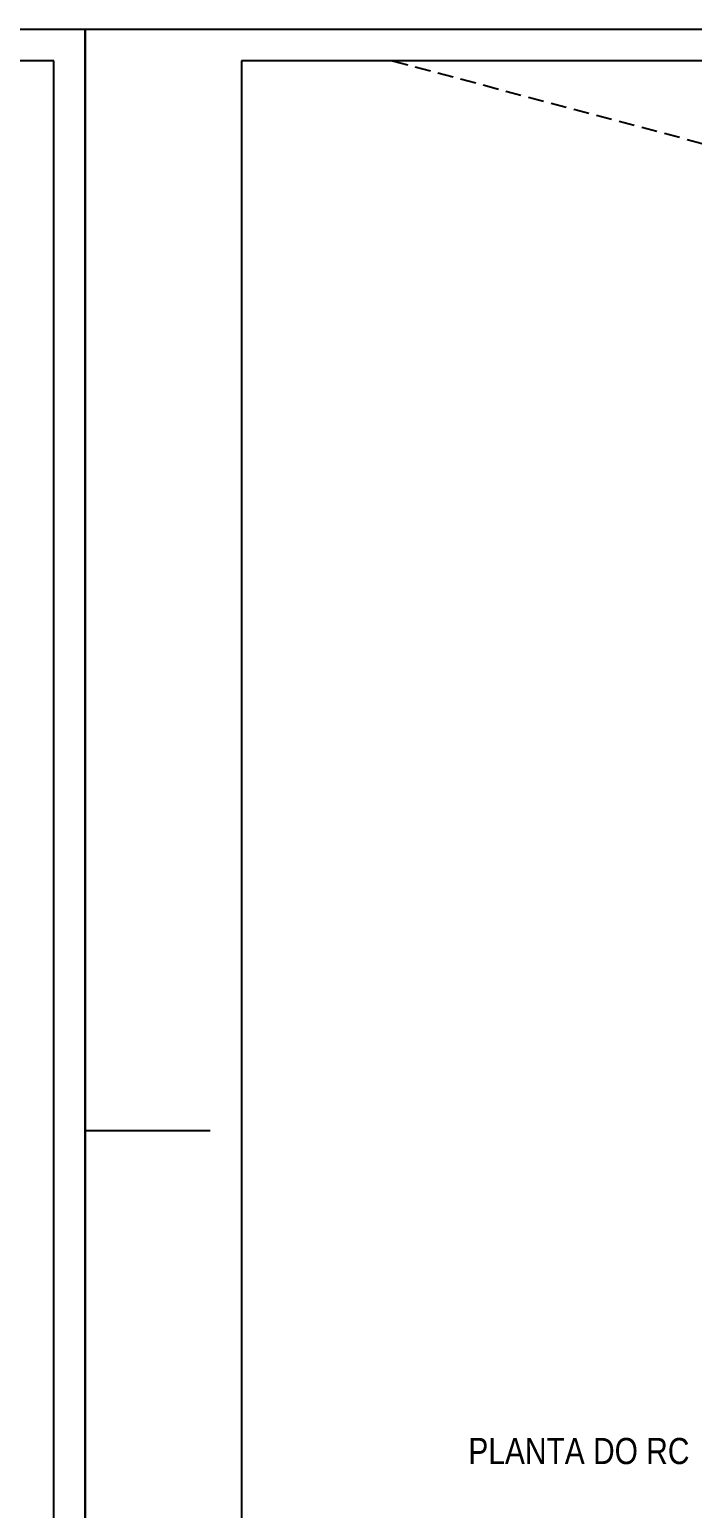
# Model space of a CAD drawing. Header units: inches. Extents: x 195 to 311, y -195 to -148.
# Drawn here: x 251.69 to 262.3, y -171.59 to -147.94 of the extents above; entities that cross this region are included whole.
import ezdxf

# ---------------------------------------------------------------- set-up
doc = ezdxf.new("R2010")
doc.units = ezdxf.units.IN
doc.header["$MEASUREMENT"] = 0
doc.linetypes.add('HIDDEN', pattern=[0.375, 0.25, -0.125])
for name, color, linetype in [('cotas', 7, 'CONTINUOUS'), ('LEG', 7, 'CONTINUOUS'), ('LEGENDA', 7, 'CONTINUOUS'), ('vão', 1, 'CONTINUOUS')]:
    doc.layers.add(name, color=color, linetype=linetype)
doc.styles.add('COMPARTIMENTOS', font='simplex.shx', dxfattribs={"height": 0.18})
doc.styles.add('textoleg', font='swissc.ttf')

# ---------------------------------------------------------------- blocks, each defined once
blk = doc.blocks.new('A$C70504814')
at = {"layer": 'LEG'}
for p, q in [((-390.924, -47.565), (-448.924, -47.565)), ((-448.924, -47.565), (-448.924, -94.878)), ((-390.924, -94.878), (-390.924, -47.565)), ((-448.924, -65.178), (-446.924, -65.178))]:
    blk.add_line(p, q, dxfattribs=at)
at = {"layer": 'LEG', "color": 5}
for p, q in [((-391.424, -48.065), (-446.424, -48.065)), ((-446.424, -48.065), (-446.424, -94.378)), ((-391.424, -94.378), (-391.424, -48.065))]:
    blk.add_line(p, q, dxfattribs=at)
at = {"layer": 'LEG', "linetype": 'Continuous', "style": 'COMPARTIMENTOS'}
for tag, p in [('REQUERENTE', (-397.572, -87.031)), ('REQUERENTE', (-397.572, -87.419)), ('CONTEM', (-397.91, -88.862)), ('CONTEM', (-397.91, -89.227)), ('ESCALA', (-399.823, -90.3)), ('DATA', (-395.19, -90.311))]:
    blk.add_attdef(tag, p, '', height=0.25, dxfattribs=at)
at = {"layer": 'LEG', "color": 5, "style": 'COMPARTIMENTOS'}
blk.add_attdef('NUMERO', (-392.401, -89.257), '', height=0.3, dxfattribs=at)

msp = doc.modelspace()

# ---------------------------------------------------------------- linework, layer by layer
at = {"layer": 'vão', "linetype": 'HIDDEN'}
msp.add_lwpolyline([(257.501, -148.438), (265.584, -150.593), (274.958, -151.093)], dxfattribs=at)

# ---------------------------------------------------------------- block references
at = {"layer": 'cotas'}
for p in [(643.505, -100.373), (701.505, -100.373)]:
    msp.add_blockref('A$C70504814', p, dxfattribs=at)

# ---------------------------------------------------------------- texts
at = {"layer": 'LEGENDA', "linetype": 'Continuous', "style": 'textoleg'}
msp.add_text('PLANTA DO RC', height=0.418, dxfattribs=at).set_placement((258.712, -170.885))

doc.saveas('drawing.dxf')
